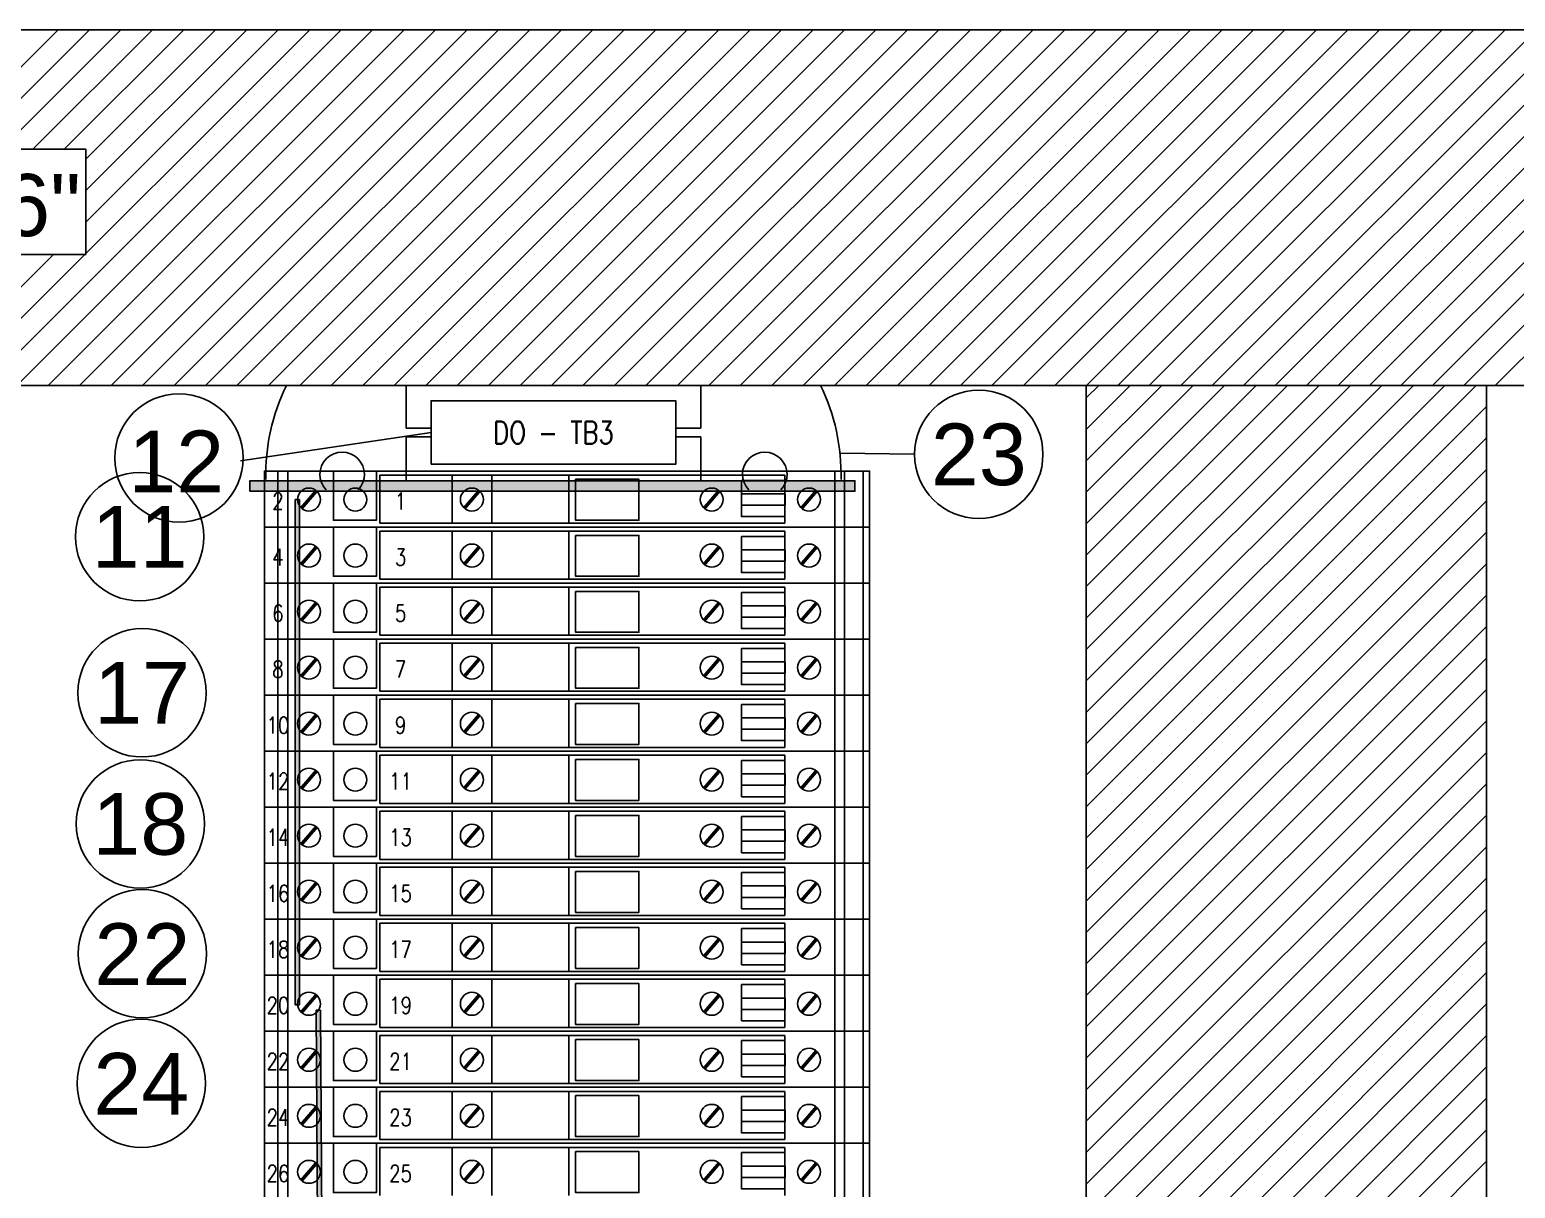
# Model space of a CAD drawing. Header units: inches. Extents: x -38 to 199, y -310 to 64.
# Drawn here: x 169.79 to 178.14, y 47.02 to 53.53 of the extents above; entities that cross this region are included whole.
import ezdxf
from ezdxf.enums import TextEntityAlignment as Align

# ---------------------------------------------------------------- set-up
doc = ezdxf.new("R2010")
doc.units = ezdxf.units.IN
doc.header["$MEASUREMENT"] = 0
doc.layers.add('AM_0', color=7, linetype='Continuous', lineweight=30)
doc.layers.add('AM_8', color=1, linetype='Continuous', lineweight=15)
for name, color, linetype in [('DETAIL$', 5, 'Continuous'), ('FREE-TEXT', 2, 'Continuous'), ('off-wire', 6, 'Continuous')]:
    doc.layers.add(name, color=color, linetype=linetype)
doc.styles.add('HELVLS', font='arial.ttf')
doc.styles.add('ROMANS', font='romans')
doc.styles.get("Standard").update_dxf_attribs({"font": 'arial.ttf'})
doc.styles.add('TXT', font='txt')
doc.dimstyles.get("Standard").update_dxf_attribs({"dimtxt": 0.18, "dimasz": 0.18, "dimexe": 0.18, "dimexo": 0.0625, "dimgap": 0.09, "dimtad": 0, "dimtih": 1, "dimtoh": 1, "dimdec": 4, "dimzin": 0, "dimdsep": 46, "dimtxsty": 'Standard', "dimcen": 0.09, "dimadec": 0, "dimazin": 0, "dimtfac": 1, "dimtdec": 4, "dimtofl": 0, "dimtmove": 0, "dimatfit": 3, "dimfxl": 1, "dimtolj": 1, "dimtzin": 0, "dimarcsym": 0})

# ---------------------------------------------------------------- blocks, each defined once
blk = doc.blocks.new('*D106')
at = {"layer": 'DEFPOINTS', "color": 0, "transparency": 16777216}
for p in [(186.1075, 52.5451), (151.1075, 52.269), (186.1075, 52.269)]:
    blk.add_point(p, dxfattribs=at)
at = {"layer": 'AM_0', "color": 3, "transparency": 16777216, "insert": (168.6075, 52.5451), "char_height": 0.35, "attachment_point": 5}
blk.add_mtext('\\A1;2.25"X4"X36"', dxfattribs=at)
blk = doc.blocks.new('_NONE')
at = {"color": 0, "linetype": 'ByBlock'}
blk.add_circle((0, 0), 0.25, dxfattribs=at)
blk = doc.blocks.new('11691307')
at = {"color": 8}
blk.add_lwpolyline([(-1.7, -0.059), (-1.7, 0), (1.7, 0), (1.7, -0.059)], close=True, dxfattribs=at)
at = {"color": 6, "style": 'TXT', "flags": 3}
for tag, p in [('MANUF', (-1.7, -0.3482)), ('PART#', (-1.7, -0.5901)), ('DESC', (-1.7, -0.8303))]:
    blk.add_attdef(tag, p, '', height=0.125, dxfattribs=at)
blk = doc.blocks.new('DO_YELLOWd')
h = blk.add_hatch(color=2)
h.dxf.hatch_style = 1
h.paths.add_polyline_path([(148.8727, -180.0199), (148.8488, -180.0199), (148.8488, -182.8614), (148.8727, -182.8614)])
h = blk.add_hatch(color=2)
h.dxf.hatch_style = 1
h.paths.add_polyline_path([(148.9779, -184.7457), (149.0017, -184.7457), (148.9904, -182.8914), (148.9666, -182.8914)])
at = {"color": 2}
for p, q in [((151.6001, -179.8824), (149.3238, -179.8824)), ((149.3238, -179.8824), (149.3238, -180.1532)), ((149.7308, -179.8824), (149.7308, -180.1532)), ((149.9533, -179.8824), (149.9533, -180.1532)), ((151.6001, -179.8824), (151.6001, -180.1532)), ((148.8488, -180.0199), (148.8727, -180.0199)), ((148.8488, -182.8614), (148.8488, -180.0199)), ((148.8727, -180.0199), (148.8727, -182.8614)), ((151.6001, -180.1532), (149.3238, -180.1532)), ((151.6001, -180.1974), (149.3238, -180.1974)), ((149.3238, -180.1974), (149.3238, -180.4682)), ((149.7308, -180.1974), (149.7308, -180.4682)), ((149.9533, -180.1974), (149.9533, -180.4682)), ((151.6001, -180.1974), (151.6001, -180.4682)), ((151.6001, -180.4682), (149.3238, -180.4682)), ((151.6001, -180.5124), (149.3238, -180.5124)), ((149.3238, -180.5124), (149.3238, -180.7832)), ((149.7308, -180.5124), (149.7308, -180.7832)), ((149.9533, -180.5124), (149.9533, -180.7832)), ((151.6001, -180.5124), (151.6001, -180.7832)), ((151.6001, -180.7832), (149.3238, -180.7832)), ((151.6001, -180.8274), (149.3238, -180.8274)), ((149.3238, -180.8274), (149.3238, -181.0982)), ((149.7308, -180.8274), (149.7308, -181.0982)), ((149.9533, -180.8274), (149.9533, -181.0982)), ((151.6001, -180.8274), (151.6001, -181.0982)), ((151.6001, -181.0982), (149.3238, -181.0982)), ((151.6001, -181.1424), (149.3238, -181.1424)), ((149.3238, -181.1424), (149.3238, -181.4132)), ((149.7308, -181.1424), (149.7308, -181.4132)), ((149.9533, -181.1424), (149.9533, -181.4132)), ((151.6001, -181.1424), (151.6001, -181.4132)), ((151.6001, -181.4132), (149.3238, -181.4132)), ((151.6001, -181.4574), (149.3238, -181.4574)), ((149.3238, -181.4574), (149.3238, -181.7282)), ((149.7308, -181.4574), (149.7308, -181.7282)), ((149.9533, -181.4574), (149.9533, -181.7282)), ((151.6001, -181.4574), (151.6001, -181.7282)), ((151.6001, -181.7282), (149.3238, -181.7282)), ((151.6001, -181.7724), (149.3238, -181.7724)), ((149.3238, -181.7724), (149.3238, -182.0432)), ((149.7308, -181.7724), (149.7308, -182.0432)), ((149.9533, -181.7724), (149.9533, -182.0432)), ((151.6001, -181.7724), (151.6001, -182.0432)), ((151.6001, -182.0432), (149.3238, -182.0432)), ((151.6001, -182.0874), (149.3238, -182.0874)), ((149.3238, -182.0874), (149.3238, -182.3582)), ((149.7308, -182.0874), (149.7308, -182.3582)), ((149.9533, -182.0874), (149.9533, -182.3582)), ((151.6001, -182.0874), (151.6001, -182.3582)), ((151.6001, -182.3582), (149.3238, -182.3582)), ((151.6001, -182.4024), (149.3238, -182.4024)), ((149.3238, -182.4024), (149.3238, -182.6732)), ((149.7308, -182.4024), (149.7308, -182.6732)), ((149.9533, -182.4024), (149.9533, -182.6732)), ((151.6001, -182.4024), (151.6001, -182.6732)), ((151.6001, -182.6732), (149.3238, -182.6732)), ((151.6001, -182.7174), (149.3238, -182.7174)), ((149.3238, -182.7174), (149.3238, -182.9882)), ((149.7308, -182.7174), (149.7308, -182.9882)), ((149.9533, -182.7174), (149.9533, -182.9882)), ((151.6001, -182.7174), (151.6001, -182.9882)), ((148.8727, -182.8614), (148.8488, -182.8614)), ((148.9666, -182.8914), (148.9904, -182.8914)), ((148.9779, -184.7457), (148.9666, -182.8914)), ((148.9904, -182.8914), (149.0017, -184.7457)), ((151.6001, -182.9882), (149.3238, -182.9882)), ((151.6001, -183.0324), (149.3238, -183.0324)), ((149.3238, -183.0324), (149.3238, -183.3032)), ((149.7308, -183.0324), (149.7308, -183.3032)), ((149.9533, -183.0324), (149.9533, -183.3032)), ((151.6001, -183.0324), (151.6001, -183.3032)), ((151.6001, -183.3032), (149.3238, -183.3032)), ((151.6001, -183.3474), (149.3238, -183.3474)), ((149.3238, -183.3474), (149.3238, -183.6182)), ((149.7308, -183.3474), (149.7308, -183.6182)), ((149.9533, -183.3474), (149.9533, -183.6182)), ((151.6001, -183.3474), (151.6001, -183.6182)), ((151.6001, -183.6182), (149.3238, -183.6182)), ((151.6001, -183.6624), (149.3238, -183.6624)), ((149.3238, -183.6624), (149.3238, -183.9332)), ((149.7308, -183.6624), (149.7308, -183.9332)), ((149.9533, -183.6624), (149.9533, -183.9332)), ((151.6001, -183.6624), (151.6001, -183.9332))]:
    blk.add_line(p, q, dxfattribs=at)
for points in [[(148.6753, -180.1745), (148.6753, -179.8595), (152.0753, -179.8595), (152.0753, -180.1745)], [(148.6753, -180.4895), (148.6753, -180.1745), (152.0753, -180.1745), (152.0753, -180.4895)], [(148.6753, -180.8045), (148.6753, -180.4895), (152.0753, -180.4895), (152.0753, -180.8045)], [(148.6753, -181.1195), (148.6753, -180.8045), (152.0753, -180.8045), (152.0753, -181.1195)], [(148.6753, -181.4345), (148.6753, -181.1195), (152.0753, -181.1195), (152.0753, -181.4345)], [(148.6753, -181.7495), (148.6753, -181.4345), (152.0753, -181.4345), (152.0753, -181.7495)], [(148.6753, -182.0645), (148.6753, -181.7495), (152.0753, -181.7495), (152.0753, -182.0645)], [(148.6753, -182.3795), (148.6753, -182.0645), (152.0753, -182.0645), (152.0753, -182.3795)], [(148.6753, -182.6945), (148.6753, -182.3795), (152.0753, -182.3795), (152.0753, -182.6945)], [(148.6753, -183.0095), (148.6753, -182.6945), (152.0753, -182.6945), (152.0753, -183.0095)], [(148.6753, -183.3245), (148.6753, -183.0095), (152.0753, -183.0095), (152.0753, -183.3245)], [(148.6753, -183.6395), (148.6753, -183.3245), (152.0753, -183.3245), (152.0753, -183.6395)], [(148.6753, -183.9545), (148.6753, -183.6395), (152.0753, -183.6395), (152.0753, -183.9545)]]:
    blk.add_lwpolyline(points, close=True, dxfattribs=at)
for points in [[(150.4238, -179.9062), (150.7799, -179.9062), (150.7799, -180.1363), (150.4238, -180.1363), (150.4238, -179.9062)], [(151.6006, -180.1156), (151.3561, -180.1156), (151.3561, -179.912), (151.6006, -179.912)], [(150.4238, -180.2212), (150.7799, -180.2212), (150.7799, -180.4513), (150.4238, -180.4513), (150.4238, -180.2212)], [(151.6006, -180.4306), (151.3561, -180.4306), (151.3561, -180.227), (151.6006, -180.227)], [(150.4238, -180.5362), (150.7799, -180.5362), (150.7799, -180.7663), (150.4238, -180.7663), (150.4238, -180.5362)], [(151.6006, -180.7456), (151.3561, -180.7456), (151.3561, -180.542), (151.6006, -180.542)], [(150.4238, -180.8512), (150.7799, -180.8512), (150.7799, -181.0813), (150.4238, -181.0813), (150.4238, -180.8512)], [(151.6006, -181.0606), (151.3561, -181.0606), (151.3561, -180.857), (151.6006, -180.857)], [(150.4238, -181.1662), (150.7799, -181.1662), (150.7799, -181.3963), (150.4238, -181.3963), (150.4238, -181.1662)], [(151.6006, -181.3756), (151.3561, -181.3756), (151.3561, -181.172), (151.6006, -181.172)], [(150.4238, -181.4812), (150.7799, -181.4812), (150.7799, -181.7113), (150.4238, -181.7113), (150.4238, -181.4812)], [(151.6006, -181.6906), (151.3561, -181.6906), (151.3561, -181.487), (151.6006, -181.487)], [(150.4238, -181.7962), (150.7799, -181.7962), (150.7799, -182.0263), (150.4238, -182.0263), (150.4238, -181.7962)], [(151.6006, -182.0056), (151.3561, -182.0056), (151.3561, -181.802), (151.6006, -181.802)], [(150.4238, -182.1112), (150.7799, -182.1112), (150.7799, -182.3413), (150.4238, -182.3413), (150.4238, -182.1112)], [(151.6006, -182.3206), (151.3561, -182.3206), (151.3561, -182.117), (151.6006, -182.117)], [(150.4238, -182.4262), (150.7799, -182.4262), (150.7799, -182.6563), (150.4238, -182.6563), (150.4238, -182.4262)], [(151.6006, -182.6356), (151.3561, -182.6356), (151.3561, -182.432), (151.6006, -182.432)], [(150.4238, -182.7412), (150.7799, -182.7412), (150.7799, -182.9713), (150.4238, -182.9713), (150.4238, -182.7412)], [(151.6006, -182.9506), (151.3561, -182.9506), (151.3561, -182.747), (151.6006, -182.747)], [(150.4238, -183.0562), (150.7799, -183.0562), (150.7799, -183.2863), (150.4238, -183.2863), (150.4238, -183.0562)], [(151.6006, -183.2656), (151.3561, -183.2656), (151.3561, -183.062), (151.6006, -183.062)], [(150.4238, -183.3712), (150.7799, -183.3712), (150.7799, -183.6013), (150.4238, -183.6013), (150.4238, -183.3712)], [(151.6006, -183.5806), (151.3561, -183.5806), (151.3561, -183.377), (151.6006, -183.377)], [(150.4238, -183.6862), (150.7799, -183.6862), (150.7799, -183.9163), (150.4238, -183.9163), (150.4238, -183.6862)], [(151.6006, -183.8956), (151.3561, -183.8956), (151.3561, -183.692), (151.6006, -183.692)]]:
    blk.add_lwpolyline(points, dxfattribs=at)
for centre in [(148.9253, -180.0199), (149.8409, -180.0199), (151.1888, -180.0199), (151.7356, -180.0199), (148.9253, -180.3349), (149.8409, -180.3349), (151.1888, -180.3349), (151.7356, -180.3349), (148.9253, -180.6499), (149.8409, -180.6499), (151.1888, -180.6499), (151.7356, -180.6499), (148.9253, -180.9649), (149.8409, -180.9649), (151.1888, -180.9649), (151.7356, -180.9649), (148.9253, -181.2799), (149.8409, -181.2799), (151.1888, -181.2799), (151.7356, -181.2799), (148.9253, -181.5949), (149.8409, -181.5949), (151.1888, -181.5949), (151.7356, -181.5949), (148.9253, -181.9099), (149.8409, -181.9099), (151.1888, -181.9099), (151.7356, -181.9099), (148.9253, -182.2249), (149.8409, -182.2249), (151.1888, -182.2249), (151.7356, -182.2249), (148.9253, -182.5399), (149.8409, -182.5399), (151.1888, -182.5399), (151.7356, -182.5399), (148.9253, -182.8549), (149.8409, -182.8549), (151.1888, -182.8549), (151.7356, -182.8549), (148.9253, -183.1699), (149.8409, -183.1699), (151.1888, -183.1699), (151.7356, -183.1699), (148.9253, -183.4849), (149.8409, -183.4849), (151.1888, -183.4849), (151.7356, -183.4849), (148.9253, -183.7999), (149.8409, -183.7999), (151.1888, -183.7999), (151.7356, -183.7999)]:
    blk.add_circle(centre, 0.0645, dxfattribs=at)
at = {"layer": 'DETAIL$', "color": 2}
for p, q in [((150.3857, -179.8824), (150.3857, -180.1532)), ((150.3857, -180.1974), (150.3857, -180.4682)), ((150.3857, -180.5124), (150.3857, -180.7832)), ((150.3857, -180.8274), (150.3857, -181.0982)), ((150.3857, -181.1424), (150.3857, -181.4132)), ((150.3857, -181.4574), (150.3857, -181.7282)), ((150.3857, -181.7724), (150.3857, -182.0432)), ((150.3857, -182.0874), (150.3857, -182.3582)), ((150.3857, -182.4024), (150.3857, -182.6732)), ((150.3857, -182.7174), (150.3857, -182.9882)), ((150.3857, -183.0324), (150.3857, -183.3032)), ((150.3857, -183.3474), (150.3857, -183.6182)), ((150.3857, -183.6624), (150.3857, -183.9332))]:
    blk.add_line(p, q, dxfattribs=at)
for points in [[(148.7514, -179.8595), (148.7514, -180.1745)], [(148.8064, -179.8595), (148.8064, -180.1745)], [(149.0632, -179.8617), (149.0632, -180.1363), (149.3048, -180.1363), (149.3048, -179.8617)], [(151.8797, -179.8595), (151.8797, -180.1745)], [(151.9347, -179.8595), (151.9347, -180.1745)], [(152.0397, -179.8595), (152.0397, -180.1745)], [(151.3561, -179.9876), (151.6006, -179.9876), (151.6006, -180.0516), (151.3561, -180.0516)], [(148.7514, -180.1745), (148.7514, -180.4895)], [(148.8064, -180.1745), (148.8064, -180.4895)], [(149.0632, -180.1767), (149.0632, -180.4513), (149.3048, -180.4513), (149.3048, -180.1767)], [(151.8797, -180.1745), (151.8797, -180.4895)], [(151.9347, -180.1745), (151.9347, -180.4895)], [(152.0397, -180.1745), (152.0397, -180.4895)], [(151.3561, -180.3026), (151.6006, -180.3026), (151.6006, -180.3666), (151.3561, -180.3666)], [(148.7514, -180.4895), (148.7514, -180.8045)], [(148.8064, -180.4895), (148.8064, -180.8045)], [(149.0632, -180.4917), (149.0632, -180.7663), (149.3048, -180.7663), (149.3048, -180.4917)], [(151.8797, -180.4895), (151.8797, -180.8045)], [(151.9347, -180.4895), (151.9347, -180.8045)], [(152.0397, -180.4895), (152.0397, -180.8045)], [(151.3561, -180.6176), (151.6006, -180.6176), (151.6006, -180.6816), (151.3561, -180.6816)], [(148.7514, -180.8045), (148.7514, -181.1195)], [(148.8064, -180.8045), (148.8064, -181.1195)], [(149.0632, -180.8067), (149.0632, -181.0813), (149.3048, -181.0813), (149.3048, -180.8067)], [(151.8797, -180.8045), (151.8797, -181.1195)], [(151.9347, -180.8045), (151.9347, -181.1195)], [(152.0397, -180.8045), (152.0397, -181.1195)], [(151.3561, -180.9326), (151.6006, -180.9326), (151.6006, -180.9966), (151.3561, -180.9966)], [(148.7514, -181.1195), (148.7514, -181.4345)], [(148.8064, -181.1195), (148.8064, -181.4345)], [(149.0632, -181.1217), (149.0632, -181.3963), (149.3048, -181.3963), (149.3048, -181.1217)], [(151.8797, -181.1195), (151.8797, -181.4345)], [(151.9347, -181.1195), (151.9347, -181.4345)], [(152.0397, -181.1195), (152.0397, -181.4345)], [(151.3561, -181.2476), (151.6006, -181.2476), (151.6006, -181.3116), (151.3561, -181.3116)], [(148.7514, -181.4345), (148.7514, -181.7495)], [(148.8064, -181.4345), (148.8064, -181.7495)], [(149.0632, -181.4367), (149.0632, -181.7113), (149.3048, -181.7113), (149.3048, -181.4367)], [(151.8797, -181.4345), (151.8797, -181.7495)], [(151.9347, -181.4345), (151.9347, -181.7495)], [(152.0397, -181.4345), (152.0397, -181.7495)], [(151.3561, -181.5626), (151.6006, -181.5626), (151.6006, -181.6266), (151.3561, -181.6266)], [(148.7514, -181.7495), (148.7514, -182.0645)], [(148.8064, -181.7495), (148.8064, -182.0645)], [(149.0632, -181.7517), (149.0632, -182.0263), (149.3048, -182.0263), (149.3048, -181.7517)], [(151.8797, -181.7495), (151.8797, -182.0645)], [(151.9347, -181.7495), (151.9347, -182.0645)], [(152.0397, -181.7495), (152.0397, -182.0645)], [(151.3561, -181.8776), (151.6006, -181.8776), (151.6006, -181.9416), (151.3561, -181.9416)], [(148.7514, -182.0645), (148.7514, -182.3795)], [(148.8064, -182.0645), (148.8064, -182.3795)], [(151.8797, -182.0645), (151.8797, -182.3795)], [(151.9347, -182.0645), (151.9347, -182.3795)], [(152.0397, -182.0645), (152.0397, -182.3795)], [(149.0632, -182.0667), (149.0632, -182.3413), (149.3048, -182.3413), (149.3048, -182.0667)], [(151.3561, -182.1926), (151.6006, -182.1926), (151.6006, -182.2566), (151.3561, -182.2566)], [(148.7514, -182.3795), (148.7514, -182.6945)], [(148.8064, -182.3795), (148.8064, -182.6945)], [(149.0632, -182.3817), (149.0632, -182.6563), (149.3048, -182.6563), (149.3048, -182.3817)], [(151.8797, -182.3795), (151.8797, -182.6945)], [(151.9347, -182.3795), (151.9347, -182.6945)], [(152.0397, -182.3795), (152.0397, -182.6945)], [(151.3561, -182.5076), (151.6006, -182.5076), (151.6006, -182.5716), (151.3561, -182.5716)], [(148.7514, -182.6945), (148.7514, -183.0095)], [(148.8064, -182.6945), (148.8064, -183.0095)], [(149.0632, -182.6967), (149.0632, -182.9713), (149.3048, -182.9713), (149.3048, -182.6967)], [(151.8797, -182.6945), (151.8797, -183.0095)], [(151.9347, -182.6945), (151.9347, -183.0095)], [(152.0397, -182.6945), (152.0397, -183.0095)], [(151.3561, -182.8226), (151.6006, -182.8226), (151.6006, -182.8866), (151.3561, -182.8866)], [(148.7514, -183.0095), (148.7514, -183.3245)], [(148.8064, -183.0095), (148.8064, -183.3245)], [(149.0632, -183.0117), (149.0632, -183.2863), (149.3048, -183.2863), (149.3048, -183.0117)], [(151.8797, -183.0095), (151.8797, -183.3245)], [(151.9347, -183.0095), (151.9347, -183.3245)], [(152.0397, -183.0095), (152.0397, -183.3245)], [(151.3561, -183.1376), (151.6006, -183.1376), (151.6006, -183.2016), (151.3561, -183.2016)], [(148.7514, -183.3245), (148.7514, -183.6395)], [(148.8064, -183.3245), (148.8064, -183.6395)], [(149.0632, -183.3267), (149.0632, -183.6013), (149.3048, -183.6013), (149.3048, -183.3267)], [(151.8797, -183.3245), (151.8797, -183.6395)], [(151.9347, -183.3245), (151.9347, -183.6395)], [(152.0397, -183.3245), (152.0397, -183.6395)], [(151.3561, -183.4526), (151.6006, -183.4526), (151.6006, -183.5166), (151.3561, -183.5166)], [(148.7514, -183.6395), (148.7514, -183.9545)], [(148.8064, -183.6395), (148.8064, -183.9545)], [(149.0632, -183.6417), (149.0632, -183.9163), (149.3048, -183.9163), (149.3048, -183.6417)], [(151.8797, -183.6395), (151.8797, -183.9545)], [(151.9347, -183.6395), (151.9347, -183.9545)], [(152.0397, -183.6395), (152.0397, -183.9545)], [(151.3561, -183.7676), (151.6006, -183.7676), (151.6006, -183.8316), (151.3561, -183.8316)]]:
    blk.add_lwpolyline(points, dxfattribs=at)
at = {"layer": 'DETAIL$', "color": 2, "const_width": 0.02}
for points in [[(148.9674, -179.971), (148.8831, -180.0688)], [(149.883, -179.971), (149.7987, -180.0688)], [(151.231, -179.971), (151.1467, -180.0688)], [(151.7778, -179.971), (151.6935, -180.0688)], [(148.9674, -180.286), (148.8831, -180.3838)], [(149.883, -180.286), (149.7987, -180.3838)], [(151.231, -180.286), (151.1467, -180.3838)], [(151.7778, -180.286), (151.6935, -180.3838)], [(148.9674, -180.601), (148.8831, -180.6988)], [(149.883, -180.601), (149.7987, -180.6988)], [(151.231, -180.601), (151.1467, -180.6988)], [(151.7778, -180.601), (151.6935, -180.6988)], [(148.9674, -180.916), (148.8831, -181.0138)], [(149.883, -180.916), (149.7987, -181.0138)], [(151.231, -180.916), (151.1467, -181.0138)], [(151.7778, -180.916), (151.6935, -181.0138)], [(148.9674, -181.231), (148.8831, -181.3288)], [(149.883, -181.231), (149.7987, -181.3288)], [(151.231, -181.231), (151.1467, -181.3288)], [(151.7778, -181.231), (151.6935, -181.3288)], [(148.9674, -181.546), (148.8831, -181.6438)], [(149.883, -181.546), (149.7987, -181.6438)], [(151.231, -181.546), (151.1467, -181.6438)], [(151.7778, -181.546), (151.6935, -181.6438)], [(148.9674, -181.861), (148.8831, -181.9588)], [(149.883, -181.861), (149.7987, -181.9588)], [(151.231, -181.861), (151.1467, -181.9588)], [(151.7778, -181.861), (151.6935, -181.9588)], [(148.9674, -182.176), (148.8831, -182.2738)], [(149.883, -182.176), (149.7987, -182.2738)], [(151.231, -182.176), (151.1467, -182.2738)], [(151.7778, -182.176), (151.6935, -182.2738)], [(148.9674, -182.491), (148.8831, -182.5888)], [(149.883, -182.491), (149.7987, -182.5888)], [(151.231, -182.491), (151.1467, -182.5888)], [(151.7778, -182.491), (151.6935, -182.5888)], [(148.9674, -182.806), (148.8831, -182.9038)], [(149.883, -182.806), (149.7987, -182.9038)], [(151.231, -182.806), (151.1467, -182.9038)], [(151.7778, -182.806), (151.6935, -182.9038)], [(148.9674, -183.121), (148.8831, -183.2188)], [(149.883, -183.121), (149.7987, -183.2188)], [(151.231, -183.121), (151.1467, -183.2188)], [(151.7778, -183.121), (151.6935, -183.2188)], [(148.9674, -183.436), (148.8831, -183.5338)], [(149.883, -183.436), (149.7987, -183.5338)], [(151.231, -183.436), (151.1467, -183.5338)], [(151.7778, -183.436), (151.6935, -183.5338)], [(148.9674, -183.751), (148.8831, -183.8488)], [(149.883, -183.751), (149.7987, -183.8488)], [(151.231, -183.751), (151.1467, -183.8488)], [(151.7778, -183.751), (151.6935, -183.8488)]]:
    blk.add_lwpolyline(points, dxfattribs=at)
at = {"layer": 'DETAIL$', "color": 2}
for centre in [(149.186, -180.0199), (149.186, -180.3349), (149.186, -180.6499), (149.186, -180.9649), (149.186, -181.2799), (149.186, -181.5949), (149.186, -181.9099), (149.186, -182.2249), (149.186, -182.5399), (149.186, -182.8549), (149.186, -183.1699), (149.186, -183.4849), (149.186, -183.7999)]:
    blk.add_circle(centre, 0.0645, dxfattribs=at)
at = {"layer": 'FREE-TEXT', "color": 2}
for centre in [(147.974, -180.2292), (147.9877, -181.1065), (147.9779, -181.8435), (147.9893, -182.5732), (147.9834, -183.3022)]:
    blk.add_circle(centre, 0.3608, dxfattribs=at)
at = {"color": 2, "style": 'ROMANS', "width": 0.8}
for s, height, p in [('2', 0.0938, (148.7514, -180.0291)), ('1', 0.0938, (149.4404, -180.0291)), ('4', 0.0938, (148.7514, -180.3441)), ('3', 0.0938, (149.4404, -180.3441)), ('6', 0.0938, (148.7514, -180.6591)), ('5', 0.0938, (149.4404, -180.6591)), ('8', 0.0938, (148.7514, -180.9741)), ('7', 0.0938, (149.4404, -180.9741)), ('10', 0.09375, (148.7514, -181.2891)), ('9', 0.0938, (149.4404, -181.2891)), ('12', 0.09375, (148.7514, -181.6041)), ('11', 0.09375, (149.4404, -181.6041)), ('14', 0.09375, (148.7514, -181.9191)), ('13', 0.09375, (149.4404, -181.9191)), ('16', 0.09375, (148.7514, -182.2341)), ('15', 0.09375, (149.4404, -182.2341)), ('18', 0.09375, (148.7514, -182.5491)), ('17', 0.09375, (149.4404, -182.5491)), ('20', 0.09375, (148.7514, -182.8641)), ('19', 0.09375, (149.4404, -182.8641)), ('22', 0.09375, (148.7514, -183.1791)), ('21', 0.09375, (149.4404, -183.1791)), ('24', 0.09375, (148.7514, -183.4941)), ('23', 0.09375, (149.4404, -183.4941)), ('26', 0.09375, (148.7514, -183.8091)), ('25', 0.09375, (149.4404, -183.8091))]:
    blk.add_text(s, height=height, dxfattribs=at).set_placement(p, align=Align.MIDDLE)
at = {"color": 2, "style": 'TXT', "flags": 3}
for tag, p in [('MANUF', (148.6753, -180.4637)), ('PART#', (148.6753, -180.7056)), ('MANUF', (148.6753, -180.7787)), ('DESC', (148.6753, -180.9457)), ('PART#', (148.6753, -181.0206)), ('MANUF', (148.6753, -181.0937)), ('DESC', (148.6753, -181.2607)), ('PART#', (148.6753, -181.3356)), ('MANUF', (148.6753, -181.4087)), ('DESC', (148.6753, -181.5757)), ('PART#', (148.6753, -181.6506)), ('MANUF', (148.6753, -181.7237)), ('DESC', (148.6753, -181.8907)), ('PART#', (148.6753, -181.9656)), ('MANUF', (148.6753, -182.0387)), ('DESC', (148.6753, -182.2057)), ('PART#', (148.6753, -182.2806)), ('MANUF', (148.6753, -182.3537)), ('DESC', (148.6753, -182.5207)), ('PART#', (148.6753, -182.5956)), ('MANUF', (148.6753, -182.6687)), ('DESC', (148.6753, -182.8357)), ('PART#', (148.6753, -182.9106)), ('MANUF', (148.6753, -182.9837)), ('DESC', (148.6753, -183.1507)), ('PART#', (148.6753, -183.2256)), ('MANUF', (148.6753, -183.2987)), ('DESC', (148.6753, -183.4657)), ('PART#', (148.6753, -183.5406)), ('MANUF', (148.6753, -183.6137)), ('DESC', (148.6753, -183.7807)), ('PART#', (148.6753, -183.8556)), ('MANUF', (148.6753, -183.9287)), ('DESC', (148.6753, -184.0957)), ('PART#', (148.6753, -184.1706)), ('MANUF', (148.6753, -184.2437)), ('DESC', (148.6753, -184.4107)), ('PART#', (148.6753, -184.4856)), ('MANUF', (148.6753, -184.5587)), ('DESC', (148.6753, -184.7257)), ('PART#', (148.6753, -184.8006)), ('MANUF', (148.6753, -184.8737)), ('DESC', (148.6753, -185.0407)), ('PART#', (148.6753, -185.1156)), ('MANUF', (148.6753, -185.1887)), ('DESC', (148.6753, -185.3557)), ('PART#', (148.6753, -185.4306)), ('DESC', (148.6753, -185.6707)), ('MANUF', (148.6812, -185.7779)), ('PART#', (148.6812, -186.0198)), ('MANUF', (148.6812, -186.0929)), ('DESC', (148.6812, -186.2599)), ('PART#', (148.6812, -186.3348)), ('MANUF', (148.6812, -186.4079)), ('DESC', (148.6812, -186.5749)), ('PART#', (148.6812, -186.6498)), ('MANUF', (148.6812, -186.7229)), ('DESC', (148.6812, -186.8899)), ('PART#', (148.6812, -186.9648)), ('MANUF', (148.6812, -187.0379)), ('DESC', (148.6812, -187.2049)), ('PART#', (148.6812, -187.2798)), ('MANUF', (148.6812, -187.3529)), ('DESC', (148.6812, -187.5199)), ('PART#', (148.6812, -187.5948)), ('MANUF', (148.6812, -187.6679)), ('DESC', (148.6812, -187.8349)), ('PART#', (148.6812, -187.9098)), ('MANUF', (148.6812, -187.9829)), ('DESC', (148.6812, -188.1499)), ('PART#', (148.6812, -188.2248)), ('MANUF', (148.6812, -188.2979)), ('DESC', (148.6812, -188.4649)), ('PART#', (148.6812, -188.5398)), ('MANUF', (148.6812, -188.6129)), ('DESC', (148.6812, -188.7799)), ('PART#', (148.6812, -188.8548)), ('MANUF', (148.6812, -188.9279)), ('DESC', (148.6812, -189.0949)), ('PART#', (148.6812, -189.1698)), ('MANUF', (148.6812, -189.2429)), ('DESC', (148.6812, -189.4099)), ('PART#', (148.6812, -189.4848)), ('MANUF', (148.6812, -189.5579)), ('DESC', (148.6812, -189.7249)), ('PART#', (148.6812, -189.7998)), ('MANUF', (148.6812, -189.8729)), ('DESC', (148.6812, -190.0399)), ('PART#', (148.6812, -190.1148)), ('MANUF', (148.6812, -190.1879)), ('DESC', (148.6812, -190.3549)), ('PART#', (148.6812, -190.4298)), ('MANUF', (148.6812, -190.5029))]:
    blk.add_attdef(tag, p, '', height=0.125, dxfattribs=at)
at = {"layer": 'FREE-TEXT', "color": 2, "style": 'HELVLS'}
for s, p in [('11', (147.974, -180.2292)), ('17', (147.9877, -181.1065)), ('18', (147.9779, -181.8435)), ('22', (147.9893, -182.5732)), ('24', (147.9834, -183.3022))]:
    blk.add_text(s, height=0.34658, dxfattribs=at).set_placement(p, align=Align.MIDDLE)

msp = doc.modelspace()

# ---------------------------------------------------------------- hatches: boundary and pattern name
msp.add_hatch(color=256).paths.add_polyline_path([(174.42652, 50.99752), (171.02652, 50.99752), (171.02652, 50.93852), (174.42652, 50.93852)])

# ---------------------------------------------------------------- linework, layer by layer
for p, q in [((171.23245, 51.53377), (174.23245, 51.53377)), ((171.90464, 51.53377), (171.90464, 51.29263)), ((173.56027, 51.29263), (173.56027, 51.53377)), ((176.56745, 51.53377), (184.52745, 51.53377)), ((177.75745, 51.53377), (184.52745, 51.53377)), ((171.90464, 51.29263), (172.04495, 51.29263)), ((173.41995, 51.29263), (173.56027, 51.29263)), ((171.90464, 51.00362), (171.90464, 51.24476)), ((171.90464, 51.24476), (172.04495, 51.24476)), ((173.41995, 51.24476), (173.56027, 51.24476)), ((173.56027, 51.24476), (173.56027, 51.00362))]:
    msp.add_line(p, q)
at = {"color": 0, "linetype": 'Continuous'}
for p, q in [((175.72622, 51.4632), (175.79679, 51.53377)), ((175.72622, 51.28642), (175.97357, 51.53377)), ((175.72622, 51.10964), (176.15035, 51.53377)), ((175.72622, 50.93287), (176.32712, 51.53377)), ((175.72622, 50.75609), (176.5039, 51.53377)), ((175.72622, 50.57931), (176.68068, 51.53377)), ((175.72622, 50.40254), (176.85745, 51.53377)), ((175.72622, 50.22576), (177.03423, 51.53377)), ((175.72622, 50.04898), (177.21101, 51.53377)), ((175.72622, 49.87221), (177.38778, 51.53377)), ((175.72622, 49.69543), (177.56456, 51.53377)), ((175.72622, 49.51865), (177.74134, 51.53377)), ((175.72622, 49.34188), (177.91811, 51.53377)), ((175.72622, 49.1651), (177.97622, 51.4151)), ((175.72622, 48.98832), (177.97622, 51.23832)), ((175.72622, 48.81155), (177.97622, 51.06155)), ((175.72622, 48.63477), (177.97622, 50.88477)), ((175.72622, 48.45799), (177.97622, 50.70799)), ((175.72622, 48.28122), (177.97622, 50.53122)), ((175.72622, 48.10444), (177.97622, 50.35444)), ((175.72622, 47.92766), (177.97622, 50.17766)), ((175.72622, 47.75089), (177.97622, 50.00089)), ((175.72622, 47.57411), (177.97622, 49.82411)), ((175.72622, 47.39733), (177.97622, 49.64733)), ((175.72622, 47.22056), (177.97622, 49.47056)), ((175.72622, 47.04378), (177.97622, 49.29378)), ((175.72622, 46.867), (177.97622, 49.117)), ((175.72622, 46.69023), (177.97622, 48.94023)), ((175.72622, 46.51345), (177.97622, 48.76345)), ((175.72622, 46.33667), (177.97622, 48.58667)), ((175.72622, 46.1599), (177.97622, 48.4099)), ((175.72622, 45.98312), (177.97622, 48.23312)), ((175.72622, 45.80634), (177.97622, 48.05634)), ((175.72622, 45.62957), (177.97622, 47.87957)), ((175.72622, 45.45279), (177.97622, 47.70279)), ((175.72622, 45.27601), (177.97622, 47.52601)), ((175.72622, 45.09924), (177.97622, 47.34924)), ((175.72622, 44.92246), (177.97622, 47.17246))]:
    msp.add_line(p, q, dxfattribs=at)
at = {"color": 0}
for p, q in [((175.72622, 51.53377), (177.97622, 51.53377)), ((175.72622, 27.68991), (175.72622, 51.53377)), ((177.97622, 51.53377), (177.97622, 27.68991)), ((174.76162, 51.14639), (174.34245, 51.15203))]:
    msp.add_line(p, q, dxfattribs=at)
at = {"color": 2}
msp.add_line((170.97337, 51.10942), (172.04495, 51.2687), dxfattribs=at)
msp.add_lwpolyline([(151.10745, 53.53377), (186.10745, 53.53377), (186.10745, 51.53377), (151.10745, 51.53377), (151.10745, 53.53377)])
at = {"color": 0}
msp.add_lwpolyline([(167.10538, 52.86173), (170.10429, 52.86173), (170.10429, 52.27006), (167.10538, 52.27006)], close=True, dxfattribs=at)
at = {"color": 2}
msp.add_lwpolyline([(172.04495, 51.09022), (172.04495, 51.44717), (173.41995, 51.44717), (173.41995, 51.09022)], close=True, dxfattribs=at)
for centre, radius, start, end in [((172.25027, 51.03377), 1.134, 153.837622, 181.434594), ((173.21463, 51.03377), 1.134, 358.565406, 26.162378), ((171.54495, 51.03377), 0.125, 315.64317, 224.35683), ((173.91995, 51.03377), 0.125, 315.64317, 224.35683)]:
    msp.add_arc(centre, radius, start, end)
at = {"layer": 'AM_8', "color": 9, "linetype": 'Continuous'}
for p, q in [((169.27651, 52.86173), (169.94855, 53.53377)), ((169.36277, 51.53377), (171.36277, 53.53377)), ((169.45329, 52.86173), (170.12533, 53.53377)), ((169.53955, 51.53377), (171.53955, 53.53377)), ((169.63007, 52.86173), (170.30211, 53.53377)), ((169.71632, 51.53377), (171.71632, 53.53377)), ((169.80684, 52.86173), (170.47888, 53.53377)), ((169.8931, 51.53377), (171.8931, 53.53377)), ((169.98362, 52.86173), (170.65566, 53.53377)), ((170.06988, 51.53377), (172.06988, 53.53377)), ((170.10429, 52.80563), (170.83244, 53.53377)), ((170.10429, 52.62885), (171.00921, 53.53377)), ((170.10429, 52.45207), (171.18599, 53.53377)), ((170.24665, 51.53377), (172.24665, 53.53377)), ((170.42343, 51.53377), (172.42343, 53.53377)), ((170.60021, 51.53377), (172.60021, 53.53377)), ((170.77698, 51.53377), (172.77698, 53.53377)), ((170.95376, 51.53377), (172.95376, 53.53377)), ((171.13054, 51.53377), (173.13054, 53.53377)), ((171.30731, 51.53377), (173.30731, 53.53377)), ((171.48409, 51.53377), (173.48409, 53.53377)), ((171.66087, 51.53377), (173.66087, 53.53377)), ((171.83764, 51.53377), (173.83764, 53.53377)), ((172.01442, 51.53377), (174.01442, 53.53377)), ((172.1912, 51.53377), (174.1912, 53.53377)), ((172.36797, 51.53377), (174.36797, 53.53377)), ((172.54475, 51.53377), (174.54475, 53.53377)), ((172.72153, 51.53377), (174.72153, 53.53377)), ((172.8983, 51.53377), (174.8983, 53.53377)), ((173.07508, 51.53377), (175.07508, 53.53377)), ((173.25186, 51.53377), (175.25186, 53.53377)), ((173.42863, 51.53377), (175.42863, 53.53377)), ((173.60541, 51.53377), (175.60541, 53.53377)), ((173.78219, 51.53377), (175.78219, 53.53377)), ((173.95896, 51.53377), (175.95896, 53.53377)), ((174.13574, 51.53377), (176.13574, 53.53377)), ((174.31252, 51.53377), (176.31252, 53.53377)), ((174.48929, 51.53377), (176.48929, 53.53377)), ((174.66607, 51.53377), (176.66607, 53.53377)), ((174.84285, 51.53377), (176.84285, 53.53377)), ((175.01962, 51.53377), (177.01962, 53.53377)), ((175.1964, 51.53377), (177.1964, 53.53377)), ((175.37318, 51.53377), (177.37318, 53.53377)), ((175.54995, 51.53377), (177.54995, 53.53377)), ((175.72673, 51.53377), (177.72673, 53.53377)), ((175.90351, 51.53377), (177.90351, 53.53377)), ((176.08028, 51.53377), (178.08028, 53.53377)), ((176.25706, 51.53377), (178.25706, 53.53377)), ((176.43384, 51.53377), (178.43384, 53.53377)), ((176.61061, 51.53377), (178.61061, 53.53377)), ((176.78739, 51.53377), (178.78739, 53.53377)), ((176.96417, 51.53377), (178.96417, 53.53377)), ((177.14094, 51.53377), (179.14094, 53.53377)), ((177.31772, 51.53377), (179.31772, 53.53377)), ((177.4945, 51.53377), (179.4945, 53.53377)), ((177.67127, 51.53377), (179.67127, 53.53377)), ((177.84805, 51.53377), (179.84805, 53.53377)), ((178.02483, 51.53377), (180.02483, 53.53377)), ((169.18599, 51.53377), (169.92228, 52.27006))]:
    msp.add_line(p, q, dxfattribs=at)
at = {"layer": 'FREE-TEXT', "color": 0}
msp.add_circle((175.1224, 51.14639), 0.36078, dxfattribs=at)
at = {"layer": 'FREE-TEXT', "color": 2}
msp.add_circle((170.62804, 51.1257), 0.36078, dxfattribs=at)

# ---------------------------------------------------------------- block references
msp.add_blockref('11691307', (172.72652, 50.99752))
at = {"layer": 'off-wire', "color": 0}
msp.add_blockref('DO_YELLOWd', (22.433, 230.91211), dxfattribs=at)

# ---------------------------------------------------------------- texts
at = {"color": 2, "style": 'ROMANS', "width": 0.8}
msp.add_text('DO - TB3', height=0.125, dxfattribs=at).set_placement((172.73245, 51.2687), align=Align.MIDDLE)
at = {"layer": 'FREE-TEXT', "color": 2, "style": 'HELVLS'}
msp.add_text('12', height=0.346581, dxfattribs=at).set_placement((170.61259, 51.10942), align=Align.MIDDLE)
at = {"layer": 'FREE-TEXT', "color": 0, "style": 'HELVLS'}
msp.add_text('23', height=0.346581, dxfattribs=at).set_placement((175.1224, 51.14639), align=Align.MIDDLE)

# ---------------------------------------------------------------- dimensions: what is measured, and where the dimension line sits
at = {"layer": 'AM_0'}
dim = msp.add_linear_dim(base=(186.10745, 52.54506), p1=(151.10745, 52.26899), p2=(186.10745, 52.26899), text='2.25"X4"X36"', dimstyle='Standard', override={"dimtxt": 0.35, "dimasz": 0, "dimexe": 0, "dimexo": 0, "dimgap": 0.125, "dimtih": 0, "dimtoh": 0, "dimlunit": 5, "dimpost": '2x3x<>"', "dimblk1": 'NONE', "dimblk2": 'NONE', "dimsah": 1, "dimse1": 1, "dimse2": 1, "dimsd1": 1, "dimsd2": 1, "dimclrd": 256, "dimclre": 256, "dimclrt": 3, "dimtmove": 2, "dimfrac": 2}, dxfattribs=at)
dim.commit()
dim.dimension.update_dxf_attribs({"geometry": '*D106', "text_midpoint": (168.60745, 52.54506)})

doc.saveas('drawing.dxf')
